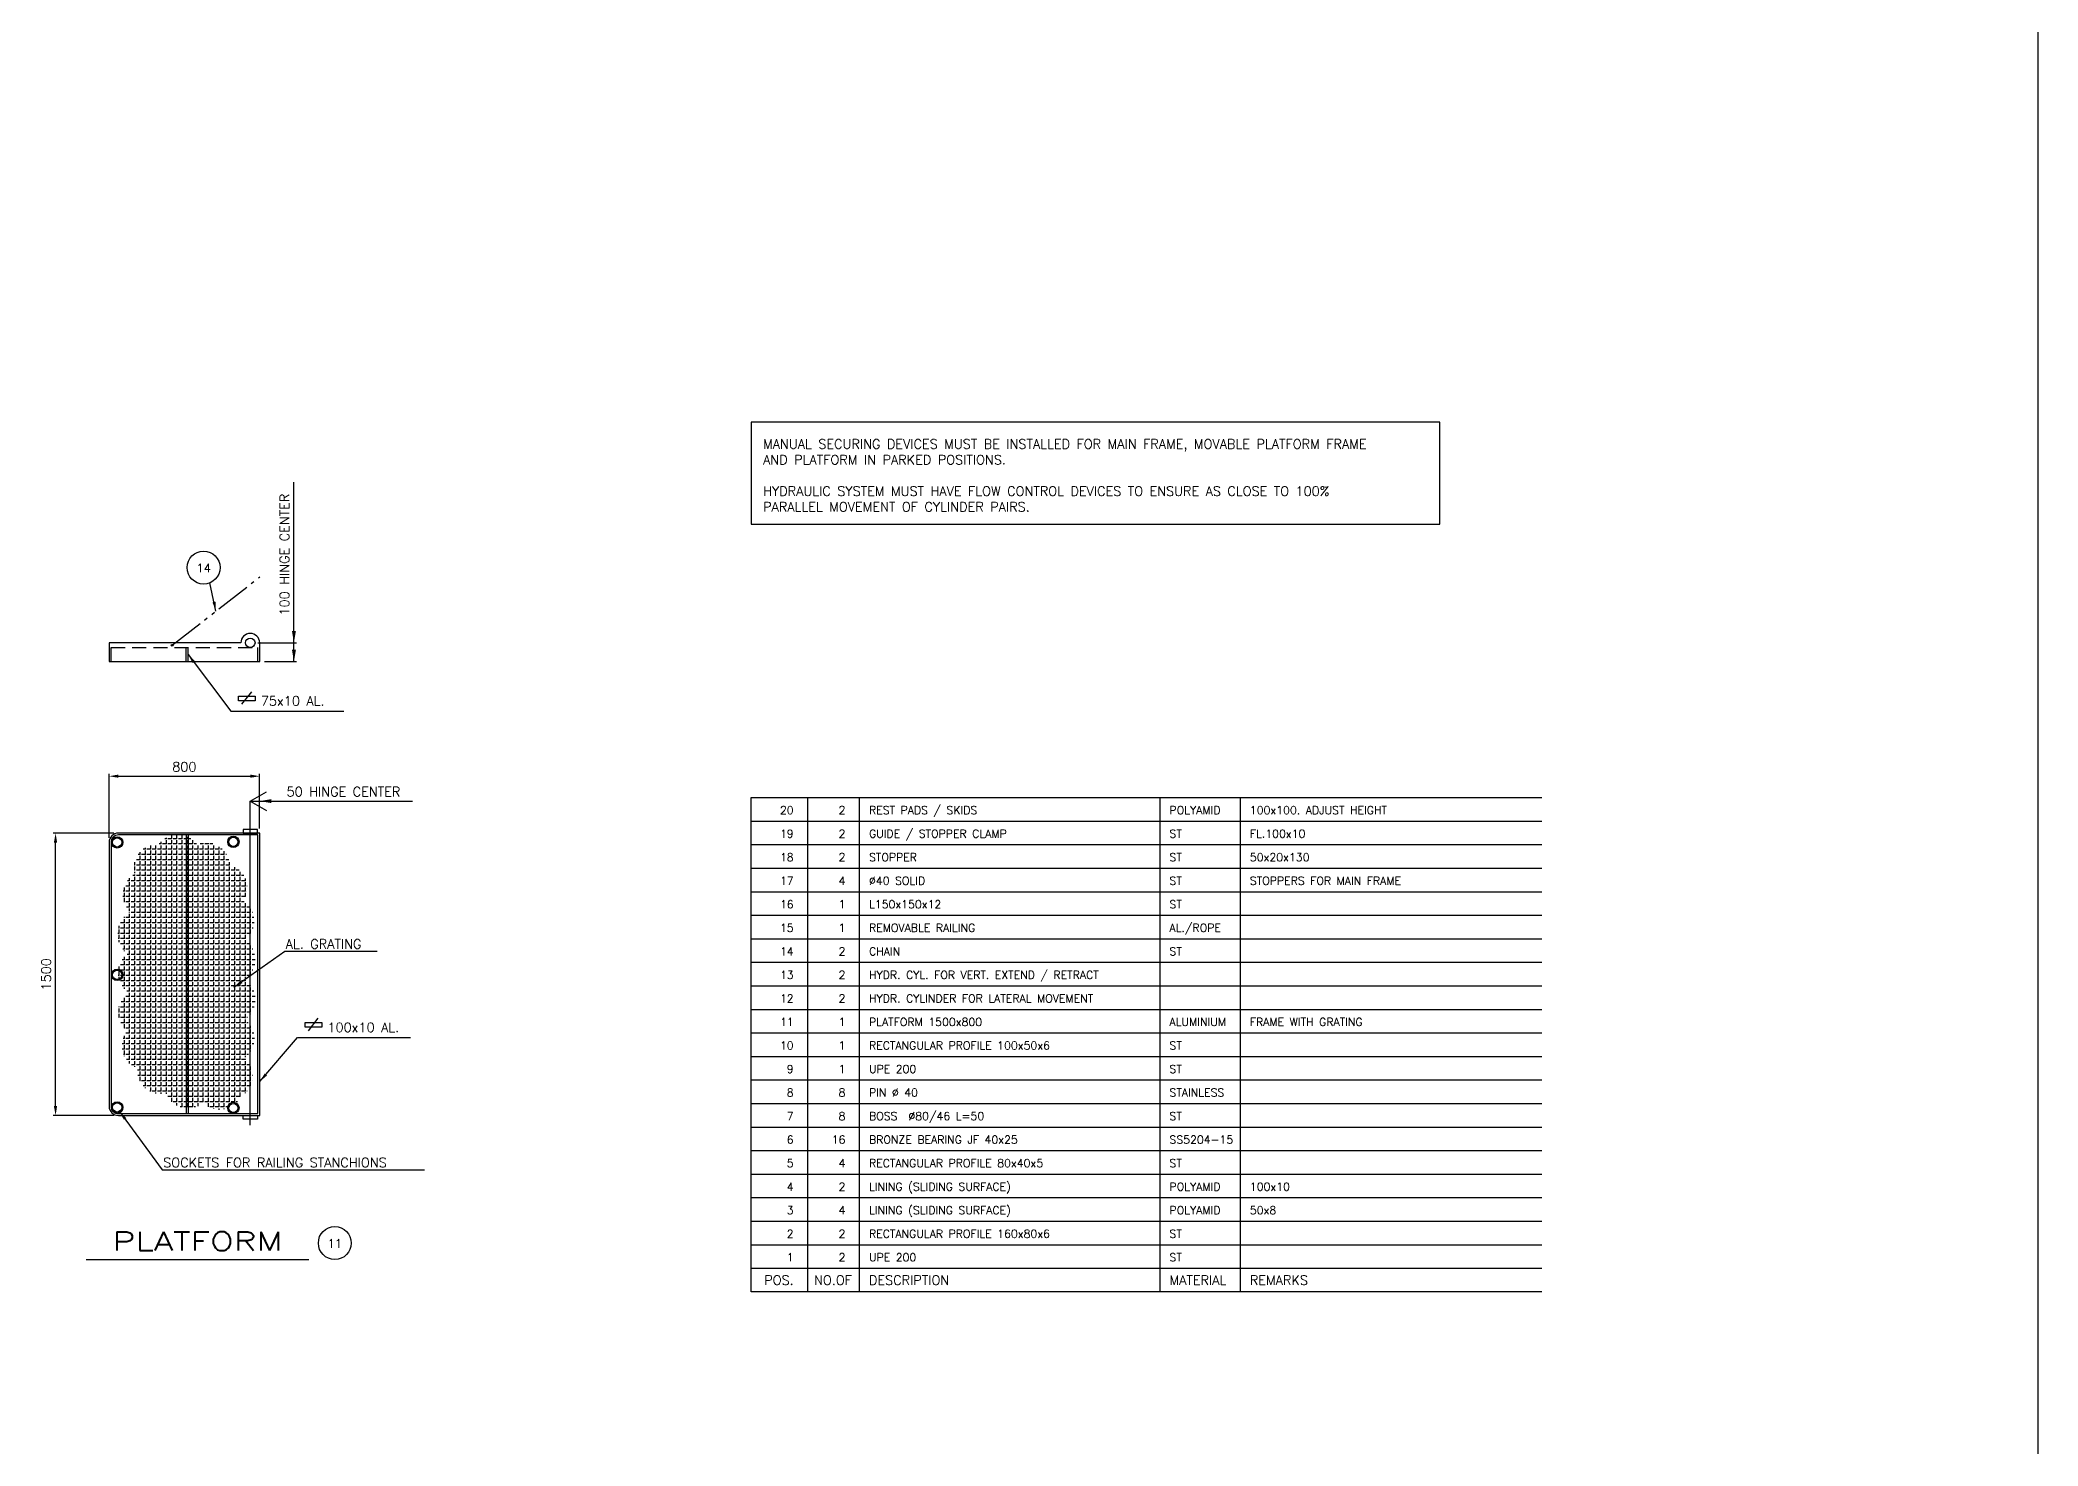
# Model space of a CAD drawing. Extents: x -1361 to 25435, y 363 to 30236.
# Drawn here: x 14332 to 24946, y 7831 to 15300 of the extents above; entities that cross this region are included whole.
import ezdxf
from ezdxf.enums import TextEntityAlignment as Align

# ---------------------------------------------------------------- set-up
doc = ezdxf.new("R2010")
doc.units = 0
doc.header["$LTSCALE"] = 150
doc.linetypes.add('DASHED', pattern=[0.75, 0.5, -0.25])
doc.linetypes.add('PHANTOM', pattern=[2.1, 1.25, -0.2, 0.125, -0.2, 0.125, -0.2])
doc.layers.get('0').update_dxf_attribs({"linetype": 'CONTINUOUS'})
doc.layers.get('DEFPOINTS').update_dxf_attribs({"linetype": 'CONTINUOUS'})
for name, color, linetype in [('POSNR', 2, 'CONTINUOUS'), ('S0CO1', 1, 'CONTINUOUS'), ('S0PH2', 2, 'PHANTOM'), ('S0TX2', 2, 'CONTINUOUS'), ('STKLIST-1', 1, 'CONTINUOUS'), ('STKLIST-2', 2, 'CONTINUOUS'), ('STKLIST-TXT', 2, 'CONTINUOUS')]:
    doc.layers.add(name, color=color, linetype=linetype)
doc.styles.add('ROMANS', font='romans.shx', dxfattribs={"height": 50})
doc.dimstyles.new('MEDIUM', dxfattribs={"dimscale": 0.25, "dimtxt": 2, "dimasz": 2, "dimexe": 50, "dimexo": 100, "dimgap": 100, "dimtad": 1, "dimdsep": 46, "dimtxsty": 'ROMANS', "dimblk1": 'PIL-2', "dimblk2": 'PIL-3', "dimsah": 1, "dimcen": 200, "dimclrd": 1, "dimclre": 1, "dimclrt": 2, "dimazin": 2, "dimtfac": 1, "dimtmove": 0, "dimatfit": 3, "dimldrblk": 'PIL-3', "dimfxl": 1, "dimtvp": 100, "dimtolj": 1, "dimarcsym": 0})
doc.dimstyles.new('SHORT', dxfattribs={"dimscale": 0.25, "dimtxt": 2, "dimasz": 2, "dimexe": 0, "dimexo": 0, "dimgap": 100, "dimtad": 1, "dimdsep": 46, "dimtxsty": 'ROMANS', "dimblk1": 'PIL-1', "dimblk2": 'PIL-2', "dimsah": 1, "dimcen": 200, "dimclrd": 1, "dimclre": 1, "dimclrt": 2, "dimazin": 2, "dimtfac": 1, "dimtmove": 0, "dimatfit": 3, "dimfxl": 1, "dimtvp": 100, "dimtolj": 1, "dimarcsym": 0})
doc.dimstyles.get("Standard").update_dxf_attribs({"dimscale": 25, "dimtxt": 3, "dimasz": 2, "dimexe": 0.5, "dimexo": 1, "dimgap": 1, "dimtad": 1, "dimdsep": 46, "dimtxsty": 'ROMANS', "dimcen": 1.5, "dimclrd": 1, "dimclre": 1, "dimclrt": 2, "dimazin": 2, "dimtfac": 1, "dimtmove": 2, "dimatfit": 3, "dimfxl": 0.5, "dimtvp": 100, "dimtolj": 1, "dimarcsym": 0})

# ---------------------------------------------------------------- blocks, each defined once
blk = doc.blocks.new('Stklis-1')
at = {"layer": 'STKLIST-1'}
blk.add_line((-168, 5), (0, 5), dxfattribs=at)
at = {"layer": 'STKLIST-2'}
for p, q in [((-168, 0), (-168, 5)), ((-156, 0), (-156, 5)), ((-145, 0), (-145, 5)), ((-81.15, 0), (-81.15, 5)), ((-64.07, 0), (-64.07, 5))]:
    blk.add_line(p, q, dxfattribs=at)
at = {"layer": 'STKLIST-TXT', "style": 'ROMANS'}
for p in [(-158.99, 1.48), (-147.99, 1.48)]:
    blk.add_attdef('100', text='', height=1.7, dxfattribs=at).set_placement(p, align=Align.RIGHT)
for tag, p in [('DESCRIPTION', (-142.99, 1.48)), ('MATERIAL', (-79.14, 1.48)), ('REMARKS', (-62.06, 1.48))]:
    blk.add_attdef(tag, p, '', height=1.7, dxfattribs=at)
blk = doc.blocks.new('Stkfot-1')
at = {"layer": 'STKLIST-2'}
for p, q in [((-168, 6), (0, 6)), ((-168, 1), (-168, 6)), ((-156, 1), (-156, 6)), ((-145, 1), (-145, 6)), ((-81.15, 1), (-81.15, 6)), ((-64.07, 1), (-64.07, 6)), ((0, 1), (-168, 1))]:
    blk.add_line(p, q, dxfattribs=at)
at = {"layer": 'STKLIST-TXT', "style": 'ROMANS'}
for tag, p in [('POS', (-158.99, 2.48)), ('NOOF', (-146.6, 2.48))]:
    blk.add_attdef(tag, text='', height=2, dxfattribs=at).set_placement(p, align=Align.RIGHT)
for tag, p in [('DESCRIPTION', (-142.99, 2.48)), ('MATERIAL', (-79.14, 2.48)), ('REMARKS', (-62.06, 2.48))]:
    blk.add_attdef(tag, p, '', height=2, dxfattribs=at)
blk = doc.blocks.new('Dykkerplatt-brett-s')
at = {"color": 0, "linetype": 'DASHED'}
for p, q in [((-740, -100), (-740, 0)), ((40, -100), (40, 0)), ((40, 0), (50, 0)), ((-740, -25), (40, -25)), ((-340, -100), (-340, -25)), ((-330, -100), (-330, -25))]:
    blk.add_line(p, q, dxfattribs=at)
at = {"color": 0, "linetype": 'ByBlock'}
blk.add_lwpolyline([(-50, 0), (-750, 0), (-750, -100), (50, -100), (50, 0)], dxfattribs=at)
for centre, radius in [((0, 0), 25), ((-415, -13), 5)]:
    blk.add_circle(centre, radius, dxfattribs=at)
blk.add_arc((0, 0), 50, 0, 180, dxfattribs=at)
blk = doc.blocks.new('*D51')
at = {"layer": 'DEFPOINTS', "color": 0, "transparency": 16777216}
for p in [(14415, 11087), (14749, 11087), (14749, 9587)]:
    blk.add_point(p, dxfattribs=at)
at = {"layer": 'S0CO1', "color": 1, "lineweight": -2, "transparency": 16777216}
for p, q in [((14724, 11087), (14402, 11087)), ((14415, 9637), (14415, 11037)), ((14724, 9587), (14402, 9587))]:
    blk.add_line(p, q, dxfattribs=at)
at = {"layer": 'S0CO1', "color": 1, "transparency": 16777216}
for points in [[(14406, 11037), (14423, 11037), (14415, 11087)], [(14406, 9637), (14423, 9637), (14415, 9587)]]:
    blk.add_solid(points, dxfattribs=at)
at = {"layer": 'S0CO1', "color": 2, "transparency": 16777216, "insert": (14365, 10337), "char_height": 50, "attachment_point": 5, "rotation": 90, "style": 'ROMANS'}
blk.add_mtext('\\A1;1500', dxfattribs=at)
blk = doc.blocks.new('*D52')
at = {"layer": 'DEFPOINTS', "color": 0, "transparency": 16777216}
for p in [(15499, 11389), (15499, 11087), (14699, 11037)]:
    blk.add_point(p, dxfattribs=at)
at = {"layer": 'S0CO1', "color": 1, "lineweight": -2, "transparency": 16777216}
for p, q in [((14699, 11062), (14699, 11402)), ((14749, 11389), (15449, 11389)), ((15499, 11112), (15499, 11402))]:
    blk.add_line(p, q, dxfattribs=at)
at = {"layer": 'S0CO1', "color": 1, "transparency": 16777216}
for points in [[(14749, 11398), (14749, 11381), (14699, 11389)], [(15449, 11398), (15449, 11381), (15499, 11389)]]:
    blk.add_solid(points, dxfattribs=at)
at = {"layer": 'S0CO1', "color": 2, "transparency": 16777216, "insert": (15099, 11439), "char_height": 50, "attachment_point": 5, "style": 'ROMANS'}
blk.add_mtext('\\A1;800', dxfattribs=at)
blk = doc.blocks.new('PIL-1')
at = {"color": 0, "linetype": 'ByBlock'}
for q in [(173, 100), (173, -100), (546, 0)]:
    blk.add_line((0, 0), q, dxfattribs=at)
blk = doc.blocks.new('PIL-2')
at = {"color": 0, "linetype": 'ByBlock'}
blk.add_line((0, 0), (-250, 0), dxfattribs=at)
blk.add_solid([(-125, 21), (-125, -21), (0, 0)], dxfattribs=at)
blk = doc.blocks.new('*D53')
at = {"layer": 'DEFPOINTS', "color": 0, "transparency": 16777216}
for p in [(15499, 11257), (15449, 11133), (15499, 11133)]:
    blk.add_point(p, dxfattribs=at)
at = {"layer": 'S0CO1', "color": 1, "lineweight": -2, "transparency": 16777216}
for p, q in [((15449, 11257), (15448, 11257)), ((15449, 11133), (15449, 11257)), ((15449, 11257), (15499, 11257)), ((15499, 11133), (15499, 11257)), ((15500, 11257), (16310, 11257))]:
    blk.add_line(p, q, dxfattribs=at)
at = {"layer": 'S0CO1', "color": 1, "lineweight": -2, "transparency": 16777216, "xscale": 0.5, "yscale": 0.5, "zscale": 0.5}
blk.add_blockref('PIL-1', (15449, 11257), dxfattribs=at)
at = {"layer": 'S0CO1', "color": 1, "lineweight": -2, "transparency": 16777216, "xscale": 0.5, "yscale": 0.5, "zscale": 0.5, "rotation": 180}
blk.add_blockref('PIL-2', (15499, 11257), dxfattribs=at)
at = {"layer": 'S0CO1', "color": 2, "transparency": 16777216, "insert": (15944, 11307), "char_height": 50, "attachment_point": 5, "style": 'ROMANS'}
blk.add_mtext('\\A1;50 HINGE CENTER', dxfattribs=at)
blk = doc.blocks.new('POS1')
at = {"layer": 'POSNR'}
blk.add_circle((0, 0), 175, dxfattribs=at)
at = {"layer": 'POSNR', "color": 2, "style": 'ROMANS'}
blk.add_attdef('POS', text='', height=90, dxfattribs=at).set_placement((0, -50), align=Align.CENTER)
blk = doc.blocks.new('FLST-2')
at = {"layer": 'S0TX2', "color": 1}
for p, q in [((-256, 101), (-256, 151)), ((-256, 151), (-81, 151)), ((-81, 101), (-256, 101)), ((-222, 65), (-117, 198)), ((-81, 151), (-81, 101))]:
    blk.add_line(p, q, dxfattribs=at)
at = {"layer": 'S0TX2', "style": 'ROMANS'}
blk.add_attdef('FL.ST', (-20, 50), '', height=100, dxfattribs=at)
blk = doc.blocks.new('PIL-3')
at = {"color": 0, "linetype": 'ByBlock'}
blk.add_line((0, 0), (250, 0), dxfattribs=at)
blk.add_solid([(125, 21), (125, -21), (0, 0)], dxfattribs=at)
blk = doc.blocks.new('*D54')
at = {"layer": 'DEFPOINTS', "color": 0, "transparency": 16777216}
for p in [(15474, 12098), (15499, 11998), (15681, 12098)]:
    blk.add_point(p, dxfattribs=at)
at = {"layer": 'S0CO1', "color": 1, "lineweight": -2, "transparency": 16777216}
for p, q in [((15681, 12098), (15681, 12951)), ((15499, 12098), (15694, 12098)), ((15524, 11998), (15694, 11998)), ((15681, 11998), (15681, 12097))]:
    blk.add_line(p, q, dxfattribs=at)
at = {"layer": 'S0CO1', "color": 1, "lineweight": -2, "transparency": 16777216, "xscale": 0.5, "yscale": 0.5, "zscale": 0.5}
for name, p, rotation in [('PIL-3', (15681, 12098), 90), ('PIL-2', (15681, 11998), 270)]:
    blk.add_blockref(name, p, dxfattribs=dict(at, rotation=rotation))
at = {"layer": 'S0CO1', "color": 2, "transparency": 16777216, "insert": (15631, 12566), "char_height": 50, "attachment_point": 5, "rotation": 90, "style": 'ROMANS'}
blk.add_mtext('\\A1;100 HINGE CENTER', dxfattribs=at)

msp = doc.modelspace()

# ---------------------------------------------------------------- hatches: boundary and pattern name
at = {"layer": 'S0CO1'}
h = msp.add_hatch(dxfattribs=at)
h.set_pattern_fill('ANGLE', color=256, scale=4, angle=90, style=0)
h.set_pattern_definition([(90, (22407.987, 18349.6), (-27.94, 2e-15), [20.32, -7.62]), (180, (22407.987, 18349.6), (-3e-15, -27.94), [20.32, -7.62])])
h.paths.add_polyline_path([(14964.273, 11027.05, 0.52056705), (14837.593, 10868.627, 0.52056705), (14812.257, 10669.014, 0.52056705), (14796.421, 10444.053, 0.52056705), (14805.923, 10238.103, 0.52056705), (14796.421, 10035.322, 0.52056705), (14850.261, 9838.877, 0.52056705), (15002.278, 9705.802, 0.29318859), (15109.322, 9625.735), (15109.322, 11069.837, 0.056891086), (15082.177, 11076.969), (15046.84, 11076.969, 0.202974284)])
h.paths.add_polyline_path([(15109.322, 11069.837), (15109.322, 9625.735, 0.020214883), (15119.322, 9625.421), (15119.322, 11065.434, 0.022087323)])
h.paths.add_polyline_path([(15166.962, 11023.881, 0.129878669), (15119.322, 11065.434), (15119.322, 9625.421, 0.176352087), (15198.633, 9655.107, 0.52056705), (15398.155, 9686.792, 0.152075201), (15449.322, 9741.705), (15449.322, 9851.133, 0.105302849), (15417.157, 9892.741, 0.092041653), (15449.322, 9924.486), (15449.322, 10065.995, 0.084172766), (15420.324, 10095.523, 0.078174028), (15449.322, 10123.468), (15449.322, 10279.864, 0.078174028), (15420.324, 10307.809, 0.078173981), (15449.322, 10335.754), (15449.322, 10492.151, 0.078173981), (15420.324, 10520.096, 0.085821046), (15449.322, 10551.689), (15449.322, 10687.801, 0.109090987), (15410.823, 10726.046, 0.52056705), (15341.148, 10916.154, 0.52056705)])
h.paths.add_polyline_path([(15449.322, 10687.801), (15449.322, 10551.689, 0.293728214)])
h.paths.add_polyline_path([(15449.322, 10492.151), (15449.322, 10335.754, 0.335762167)])
h.paths.add_polyline_path([(15449.322, 10279.864), (15449.322, 10123.468, 0.335762063)])
h.paths.add_polyline_path([(15449.322, 10065.995), (15449.322, 9924.486, 0.31395259)])
h.paths.add_polyline_path([(15449.322, 9851.133), (15449.322, 9741.705, 0.227960489)])

# ---------------------------------------------------------------- linework, layer by layer
at = {"layer": 'S0CO1', "color": 6}
msp.add_line((24945.796, 819.623), (24945.516, 29520.842), dxfattribs=at)
at = {"layer": 'S0CO1'}
for p, q in [((15109.322, 11076.969), (15109.322, 9596.969)), ((15119.322, 11076.969), (15119.322, 9596.969)), ((15449.322, 9535.102), (15449.322, 11132.756))]:
    msp.add_line(p, q, dxfattribs=at)
for points in [[(14749.322, 9586.969), (15499.322, 9586.969), (15499.322, 11086.969), (14749.322, 11086.969, 0.414213562), (14699.322, 11036.969), (14699.322, 9636.969, 0.414213562)], [(14749.322, 9596.969), (15489.322, 9596.969), (15489.322, 11076.969), (14749.322, 11076.969, 0.414213562), (14709.322, 11036.969), (14709.322, 9636.969, 0.414213562)]]:
    msp.add_lwpolyline(points, format="xyb", close=True, dxfattribs=at)
for points in [[(15411.822, 11086.969), (15486.822, 11086.969), (15486.822, 11106.969), (15411.822, 11106.969)], [(15411.822, 9586.969), (15486.822, 9586.969), (15486.822, 9566.969), (15411.822, 9566.969)]]:
    msp.add_lwpolyline(points, close=True, dxfattribs=at)
for centre, radius in [((14742.164, 11037.662), 30.15), ((14742.164, 11037.662), 24.55), ((15359.172, 11040.739), 30.15), ((15359.172, 11040.739), 24.55), ((14742.164, 10333.929), 30.15), ((14742.164, 10333.929), 24.55), ((14742.164, 9630.196), 30.15), ((14742.164, 9630.196), 24.55), ((15359.172, 9627.119), 30.15), ((15359.172, 9627.119), 24.55)]:
    msp.add_circle(centre, radius, dxfattribs=at)
at = {"layer": 'S0PH2'}
msp.add_line((15034.374, 12084.352), (15499.322, 12447.639), dxfattribs=at)
at = {"layer": 'S0TX2', "color": 1}
msp.add_line((15760.681, 8819.768), (14577.883, 8819.768), dxfattribs=at)
msp.add_lwpolyline([(18110.382, 12727.23), (21768.229, 12727.23), (21768.229, 13269.354), (18110.382, 13269.354)], close=True, dxfattribs=at)

# ---------------------------------------------------------------- block references
at = {"layer": 'S0CO1'}
msp.add_blockref('Dykkerplatt-brett-s', (15449.322, 12097.639), dxfattribs=at)
for name, p, xscale, yscale, zscale, values in [('FLST-2', (15515.219, 11739.074), 0.5, 0.5, 0.5, {'FL.ST': '75x10 AL.'}), ('FLST-2', (15869.054, 10005.127), 0.5, 0.5, 0.5, {'FL.ST': '100x10 AL.'}), ('Stkfot-1', (22310.382, 8625.726), 25, 25, 25, {'POS': 'POS.', 'NOOF': 'NO.OF', 'DESCRIPTION': 'DESCRIPTION', 'MATERIAL': 'MATERIAL', 'REMARKS': 'REMARKS'})]:
    msp.add_blockref(name, p, dxfattribs=dict(at, xscale=xscale, yscale=yscale, zscale=zscale)).add_auto_attribs(values)
ref = msp.add_blockref('Stklis-1', (22310.382, 11150.726), dxfattribs=dict(at, xscale=25, yscale=25, zscale=25))
ref.add_attrib('100', '20', dxfattribs={"layer": 'STKLIST-TXT', "height": 42.5, "style": 'ROMANS'}).set_placement((18335.689, 11187.615), align=Align.RIGHT)
ref.add_attrib('100', '2', dxfattribs={"layer": 'STKLIST-TXT', "height": 42.5, "style": 'ROMANS'}).set_placement((18610.689, 11187.615), align=Align.RIGHT)
ref.add_attrib('DESCRIPTION', 'REST PADS / SKIDS', (18735.689, 11187.615), dxfattribs={"layer": 'STKLIST-TXT', "height": 42.5, "style": 'ROMANS'})
ref.add_attrib('MATERIAL', 'POLYAMID', (20331.969, 11187.615), dxfattribs={"layer": 'STKLIST-TXT', "height": 42.5, "style": 'ROMANS'})
ref.add_attrib('REMARKS', '100x100. ADJUST HEIGHT', (20758.911, 11187.615), dxfattribs={"layer": 'STKLIST-TXT', "height": 42.5, "style": 'ROMANS'})
ref = msp.add_blockref('Stklis-1', (22310.382, 11025.726), dxfattribs=dict(at, xscale=25, yscale=25, zscale=25))
ref.add_attrib('100', '19', dxfattribs={"layer": 'STKLIST-TXT', "height": 42.5, "style": 'ROMANS'}).set_placement((18335.689, 11062.615), align=Align.RIGHT)
ref.add_attrib('100', '2', dxfattribs={"layer": 'STKLIST-TXT', "height": 42.5, "style": 'ROMANS'}).set_placement((18610.689, 11062.615), align=Align.RIGHT)
ref.add_attrib('DESCRIPTION', 'GUIDE / STOPPER CLAMP', (18735.689, 11062.615), dxfattribs={"layer": 'STKLIST-TXT', "height": 42.5, "style": 'ROMANS'})
ref.add_attrib('MATERIAL', 'ST', (20331.969, 11062.615), dxfattribs={"layer": 'STKLIST-TXT', "height": 42.5, "style": 'ROMANS'})
ref.add_attrib('REMARKS', 'FL.100x10', (20758.911, 11062.615), dxfattribs={"layer": 'STKLIST-TXT', "height": 42.5, "style": 'ROMANS'})
ref = msp.add_blockref('Stklis-1', (22310.382, 10900.726), dxfattribs=dict(at, xscale=25, yscale=25, zscale=25))
ref.add_attrib('100', '18', dxfattribs={"layer": 'STKLIST-TXT', "height": 42.5, "style": 'ROMANS'}).set_placement((18335.689, 10937.615), align=Align.RIGHT)
ref.add_attrib('100', '2', dxfattribs={"layer": 'STKLIST-TXT', "height": 42.5, "style": 'ROMANS'}).set_placement((18610.689, 10937.615), align=Align.RIGHT)
ref.add_attrib('DESCRIPTION', 'STOPPER', (18735.689, 10937.615), dxfattribs={"layer": 'STKLIST-TXT', "height": 42.5, "style": 'ROMANS'})
ref.add_attrib('MATERIAL', 'ST', (20331.969, 10937.615), dxfattribs={"layer": 'STKLIST-TXT', "height": 42.5, "style": 'ROMANS'})
ref.add_attrib('REMARKS', '50x20x130', (20758.911, 10937.615), dxfattribs={"layer": 'STKLIST-TXT', "height": 42.5, "style": 'ROMANS'})
ref = msp.add_blockref('Stklis-1', (22310.382, 10775.726), dxfattribs=dict(at, xscale=25, yscale=25, zscale=25))
ref.add_attrib('100', '17', dxfattribs={"layer": 'STKLIST-TXT', "height": 42.5, "style": 'ROMANS'}).set_placement((18335.689, 10812.615), align=Align.RIGHT)
ref.add_attrib('100', '4', dxfattribs={"layer": 'STKLIST-TXT', "height": 42.5, "style": 'ROMANS'}).set_placement((18610.689, 10812.615), align=Align.RIGHT)
ref.add_attrib('DESCRIPTION', '%%c40 SOLID', (18735.689, 10812.615), dxfattribs={"layer": 'STKLIST-TXT', "height": 42.5, "style": 'ROMANS'})
ref.add_attrib('MATERIAL', 'ST', (20331.969, 10812.615), dxfattribs={"layer": 'STKLIST-TXT', "height": 42.5, "style": 'ROMANS'})
ref.add_attrib('REMARKS', 'STOPPERS FOR MAIN FRAME', (20758.911, 10812.615), dxfattribs={"layer": 'STKLIST-TXT', "height": 42.5, "style": 'ROMANS'})
ref = msp.add_blockref('Stklis-1', (22310.382, 10650.726), dxfattribs=dict(at, xscale=25, yscale=25, zscale=25))
ref.add_attrib('100', '16', dxfattribs={"layer": 'STKLIST-TXT', "height": 42.5, "style": 'ROMANS'}).set_placement((18335.689, 10687.615), align=Align.RIGHT)
ref.add_attrib('100', '1', dxfattribs={"layer": 'STKLIST-TXT', "height": 42.5, "style": 'ROMANS'}).set_placement((18610.689, 10687.615), align=Align.RIGHT)
ref.add_attrib('DESCRIPTION', 'L150x150x12', (18735.689, 10687.615), dxfattribs={"layer": 'STKLIST-TXT', "height": 42.5, "style": 'ROMANS'})
ref.add_attrib('MATERIAL', 'ST', (20331.969, 10687.615), dxfattribs={"layer": 'STKLIST-TXT', "height": 42.5, "style": 'ROMANS'})
ref = msp.add_blockref('Stklis-1', (22310.382, 10525.726), dxfattribs=dict(at, xscale=25, yscale=25, zscale=25))
ref.add_attrib('100', '15', dxfattribs={"layer": 'STKLIST-TXT', "height": 42.5, "style": 'ROMANS'}).set_placement((18335.689, 10562.615), align=Align.RIGHT)
ref.add_attrib('100', '1', dxfattribs={"layer": 'STKLIST-TXT', "height": 42.5, "style": 'ROMANS'}).set_placement((18610.689, 10562.615), align=Align.RIGHT)
ref.add_attrib('DESCRIPTION', 'REMOVABLE RAILING', (18735.689, 10562.615), dxfattribs={"layer": 'STKLIST-TXT', "height": 42.5, "style": 'ROMANS'})
ref.add_attrib('MATERIAL', 'AL./ROPE', (20331.969, 10562.615), dxfattribs={"layer": 'STKLIST-TXT', "height": 42.5, "style": 'ROMANS'})
ref = msp.add_blockref('Stklis-1', (22310.382, 10400.726), dxfattribs=dict(at, xscale=25, yscale=25, zscale=25))
ref.add_attrib('100', '14', dxfattribs={"layer": 'STKLIST-TXT', "height": 42.5, "style": 'ROMANS'}).set_placement((18335.689, 10437.615), align=Align.RIGHT)
ref.add_attrib('100', '2', dxfattribs={"layer": 'STKLIST-TXT', "height": 42.5, "style": 'ROMANS'}).set_placement((18610.689, 10437.615), align=Align.RIGHT)
ref.add_attrib('DESCRIPTION', 'CHAIN', (18735.689, 10437.615), dxfattribs={"layer": 'STKLIST-TXT', "height": 42.5, "style": 'ROMANS'})
ref.add_attrib('MATERIAL', 'ST', (20331.969, 10437.615), dxfattribs={"layer": 'STKLIST-TXT', "height": 42.5, "style": 'ROMANS'})
ref = msp.add_blockref('Stklis-1', (22310.382, 10275.726), dxfattribs=dict(at, xscale=25, yscale=25, zscale=25))
ref.add_attrib('100', '13', dxfattribs={"layer": 'STKLIST-TXT', "height": 42.5, "style": 'ROMANS'}).set_placement((18335.689, 10312.615), align=Align.RIGHT)
ref.add_attrib('100', '2', dxfattribs={"layer": 'STKLIST-TXT', "height": 42.5, "style": 'ROMANS'}).set_placement((18610.689, 10312.615), align=Align.RIGHT)
ref.add_attrib('DESCRIPTION', 'HYDR. CYL. FOR VERT. EXTEND / RETRACT', (18735.689, 10312.615), dxfattribs={"layer": 'STKLIST-TXT', "height": 42.5, "style": 'ROMANS'})
ref = msp.add_blockref('Stklis-1', (22310.382, 10150.726), dxfattribs=dict(at, xscale=25, yscale=25, zscale=25))
ref.add_attrib('100', '12', dxfattribs={"layer": 'STKLIST-TXT', "height": 42.5, "style": 'ROMANS'}).set_placement((18335.689, 10187.615), align=Align.RIGHT)
ref.add_attrib('100', '2', dxfattribs={"layer": 'STKLIST-TXT', "height": 42.5, "style": 'ROMANS'}).set_placement((18610.689, 10187.615), align=Align.RIGHT)
ref.add_attrib('DESCRIPTION', 'HYDR. CYLINDER FOR LATERAL MOVEMENT', (18735.689, 10187.615), dxfattribs={"layer": 'STKLIST-TXT', "height": 42.5, "style": 'ROMANS'})
ref = msp.add_blockref('Stklis-1', (22310.382, 10025.726), dxfattribs=dict(at, xscale=25, yscale=25, zscale=25))
ref.add_attrib('100', '11', dxfattribs={"layer": 'STKLIST-TXT', "height": 42.5, "style": 'ROMANS'}).set_placement((18335.689, 10062.615), align=Align.RIGHT)
ref.add_attrib('100', '1', dxfattribs={"layer": 'STKLIST-TXT', "height": 42.5, "style": 'ROMANS'}).set_placement((18610.689, 10062.615), align=Align.RIGHT)
ref.add_attrib('DESCRIPTION', 'PLATFORM 1500x800', (18735.689, 10062.615), dxfattribs={"layer": 'STKLIST-TXT', "height": 42.5, "style": 'ROMANS'})
ref.add_attrib('MATERIAL', 'ALUMINIUM', (20331.969, 10062.615), dxfattribs={"layer": 'STKLIST-TXT', "height": 42.5, "style": 'ROMANS'})
ref.add_attrib('REMARKS', 'FRAME WITH GRATING', (20758.911, 10062.615), dxfattribs={"layer": 'STKLIST-TXT', "height": 42.5, "style": 'ROMANS'})
ref = msp.add_blockref('Stklis-1', (22310.382, 9900.726), dxfattribs=dict(at, xscale=25, yscale=25, zscale=25))
ref.add_attrib('100', '10', dxfattribs={"layer": 'STKLIST-TXT', "height": 42.5, "style": 'ROMANS'}).set_placement((18335.689, 9937.615), align=Align.RIGHT)
ref.add_attrib('100', '1', dxfattribs={"layer": 'STKLIST-TXT', "height": 42.5, "style": 'ROMANS'}).set_placement((18610.689, 9937.615), align=Align.RIGHT)
ref.add_attrib('DESCRIPTION', 'RECTANGULAR PROFILE 100x50x6', (18735.689, 9937.615), dxfattribs={"layer": 'STKLIST-TXT', "height": 42.5, "style": 'ROMANS'})
ref.add_attrib('MATERIAL', 'ST', (20331.969, 9937.615), dxfattribs={"layer": 'STKLIST-TXT', "height": 42.5, "style": 'ROMANS'})
ref = msp.add_blockref('Stklis-1', (22310.382, 9775.726), dxfattribs=dict(at, xscale=25, yscale=25, zscale=25))
ref.add_attrib('100', '9', dxfattribs={"layer": 'STKLIST-TXT', "height": 42.5, "style": 'ROMANS'}).set_placement((18335.689, 9812.615), align=Align.RIGHT)
ref.add_attrib('100', '1', dxfattribs={"layer": 'STKLIST-TXT', "height": 42.5, "style": 'ROMANS'}).set_placement((18610.689, 9812.615), align=Align.RIGHT)
ref.add_attrib('DESCRIPTION', 'UPE 200', (18735.689, 9812.615), dxfattribs={"layer": 'STKLIST-TXT', "height": 42.5, "style": 'ROMANS'})
ref.add_attrib('MATERIAL', 'ST', (20331.969, 9812.615), dxfattribs={"layer": 'STKLIST-TXT', "height": 42.5, "style": 'ROMANS'})
ref = msp.add_blockref('Stklis-1', (22310.382, 9650.726), dxfattribs=dict(at, xscale=25, yscale=25, zscale=25))
ref.add_attrib('100', '8', dxfattribs={"layer": 'STKLIST-TXT', "height": 42.5, "style": 'ROMANS'}).set_placement((18335.689, 9687.615), align=Align.RIGHT)
ref.add_attrib('100', '8', dxfattribs={"layer": 'STKLIST-TXT', "height": 42.5, "style": 'ROMANS'}).set_placement((18610.689, 9687.615), align=Align.RIGHT)
ref.add_attrib('DESCRIPTION', 'PIN %%C 40', (18735.689, 9687.615), dxfattribs={"layer": 'STKLIST-TXT', "height": 42.5, "style": 'ROMANS'})
ref.add_attrib('MATERIAL', 'STAINLESS', (20331.969, 9687.615), dxfattribs={"layer": 'STKLIST-TXT', "height": 42.5, "style": 'ROMANS'})
ref = msp.add_blockref('Stklis-1', (22310.382, 9525.726), dxfattribs=dict(at, xscale=25, yscale=25, zscale=25))
ref.add_attrib('100', '7', dxfattribs={"layer": 'STKLIST-TXT', "height": 42.5, "style": 'ROMANS'}).set_placement((18335.689, 9562.615), align=Align.RIGHT)
ref.add_attrib('100', '8', dxfattribs={"layer": 'STKLIST-TXT', "height": 42.5, "style": 'ROMANS'}).set_placement((18610.689, 9562.615), align=Align.RIGHT)
ref.add_attrib('DESCRIPTION', 'BOSS  %%c80/46 L=50', (18735.689, 9562.615), dxfattribs={"layer": 'STKLIST-TXT', "height": 42.5, "style": 'ROMANS'})
ref.add_attrib('MATERIAL', 'ST', (20331.969, 9562.615), dxfattribs={"layer": 'STKLIST-TXT', "height": 42.5, "style": 'ROMANS'})
ref = msp.add_blockref('Stklis-1', (22310.382, 9400.726), dxfattribs=dict(at, xscale=25, yscale=25, zscale=25))
ref.add_attrib('100', '6', dxfattribs={"layer": 'STKLIST-TXT', "height": 42.5, "style": 'ROMANS'}).set_placement((18335.689, 9437.615), align=Align.RIGHT)
ref.add_attrib('100', '16', dxfattribs={"layer": 'STKLIST-TXT', "height": 42.5, "style": 'ROMANS'}).set_placement((18610.689, 9437.615), align=Align.RIGHT)
ref.add_attrib('DESCRIPTION', 'BRONZE BEARING JF 40x25', (18735.689, 9437.615), dxfattribs={"layer": 'STKLIST-TXT', "height": 42.5, "style": 'ROMANS'})
ref.add_attrib('MATERIAL', 'SS5204-15', (20331.969, 9437.615), dxfattribs={"layer": 'STKLIST-TXT', "height": 42.5, "style": 'ROMANS'})
ref = msp.add_blockref('Stklis-1', (22310.382, 9275.726), dxfattribs=dict(at, xscale=25, yscale=25, zscale=25))
ref.add_attrib('100', '5', dxfattribs={"layer": 'STKLIST-TXT', "height": 42.5, "style": 'ROMANS'}).set_placement((18335.689, 9312.615), align=Align.RIGHT)
ref.add_attrib('100', '4', dxfattribs={"layer": 'STKLIST-TXT', "height": 42.5, "style": 'ROMANS'}).set_placement((18610.689, 9312.615), align=Align.RIGHT)
ref.add_attrib('DESCRIPTION', 'RECTANGULAR PROFILE 80x40x5', (18735.689, 9312.615), dxfattribs={"layer": 'STKLIST-TXT', "height": 42.5, "style": 'ROMANS'})
ref.add_attrib('MATERIAL', 'ST', (20331.969, 9312.615), dxfattribs={"layer": 'STKLIST-TXT', "height": 42.5, "style": 'ROMANS'})
ref = msp.add_blockref('Stklis-1', (22310.382, 9150.726), dxfattribs=dict(at, xscale=25, yscale=25, zscale=25))
ref.add_attrib('100', '4', dxfattribs={"layer": 'STKLIST-TXT', "height": 42.5, "style": 'ROMANS'}).set_placement((18335.689, 9187.615), align=Align.RIGHT)
ref.add_attrib('100', '2', dxfattribs={"layer": 'STKLIST-TXT', "height": 42.5, "style": 'ROMANS'}).set_placement((18610.689, 9187.615), align=Align.RIGHT)
ref.add_attrib('DESCRIPTION', 'LINING (SLIDING SURFACE)', (18735.689, 9187.615), dxfattribs={"layer": 'STKLIST-TXT', "height": 42.5, "style": 'ROMANS'})
ref.add_attrib('MATERIAL', 'POLYAMID', (20331.969, 9187.615), dxfattribs={"layer": 'STKLIST-TXT', "height": 42.5, "style": 'ROMANS'})
ref.add_attrib('REMARKS', '100x10', (20758.911, 9187.615), dxfattribs={"layer": 'STKLIST-TXT', "height": 42.5, "style": 'ROMANS'})
ref = msp.add_blockref('Stklis-1', (22310.382, 9025.726), dxfattribs=dict(at, xscale=25, yscale=25, zscale=25))
ref.add_attrib('100', '3', dxfattribs={"layer": 'STKLIST-TXT', "height": 42.5, "style": 'ROMANS'}).set_placement((18335.689, 9062.615), align=Align.RIGHT)
ref.add_attrib('100', '4', dxfattribs={"layer": 'STKLIST-TXT', "height": 42.5, "style": 'ROMANS'}).set_placement((18610.689, 9062.615), align=Align.RIGHT)
ref.add_attrib('DESCRIPTION', 'LINING (SLIDING SURFACE)', (18735.689, 9062.615), dxfattribs={"layer": 'STKLIST-TXT', "height": 42.5, "style": 'ROMANS'})
ref.add_attrib('MATERIAL', 'POLYAMID', (20331.969, 9062.615), dxfattribs={"layer": 'STKLIST-TXT', "height": 42.5, "style": 'ROMANS'})
ref.add_attrib('REMARKS', '50x8', (20758.911, 9062.615), dxfattribs={"layer": 'STKLIST-TXT', "height": 42.5, "style": 'ROMANS'})
ref = msp.add_blockref('Stklis-1', (22310.382, 8900.726), dxfattribs=dict(at, xscale=25, yscale=25, zscale=25))
ref.add_attrib('100', '2', dxfattribs={"layer": 'STKLIST-TXT', "height": 42.5, "style": 'ROMANS'}).set_placement((18335.689, 8937.615), align=Align.RIGHT)
ref.add_attrib('100', '2', dxfattribs={"layer": 'STKLIST-TXT', "height": 42.5, "style": 'ROMANS'}).set_placement((18610.689, 8937.615), align=Align.RIGHT)
ref.add_attrib('DESCRIPTION', 'RECTANGULAR PROFILE 160x80x6', (18735.689, 8937.615), dxfattribs={"layer": 'STKLIST-TXT', "height": 42.5, "style": 'ROMANS'})
ref.add_attrib('MATERIAL', 'ST', (20331.969, 8937.615), dxfattribs={"layer": 'STKLIST-TXT', "height": 42.5, "style": 'ROMANS'})
ref = msp.add_blockref('Stklis-1', (22310.382, 8775.726), dxfattribs=dict(at, xscale=25, yscale=25, zscale=25))
ref.add_attrib('100', '1', dxfattribs={"layer": 'STKLIST-TXT', "height": 42.5, "style": 'ROMANS'}).set_placement((18335.689, 8812.615), align=Align.RIGHT)
ref.add_attrib('100', '2', dxfattribs={"layer": 'STKLIST-TXT', "height": 42.5, "style": 'ROMANS'}).set_placement((18610.689, 8812.615), align=Align.RIGHT)
ref.add_attrib('DESCRIPTION', 'UPE 200', (18735.689, 8812.615), dxfattribs={"layer": 'STKLIST-TXT', "height": 42.5, "style": 'ROMANS'})
ref.add_attrib('MATERIAL', 'ST', (20331.969, 8812.615), dxfattribs={"layer": 'STKLIST-TXT', "height": 42.5, "style": 'ROMANS'})
at = {"layer": 'S0TX2'}
ref = msp.add_blockref('POS1', (15201.35, 12497.164), dxfattribs=dict(at, xscale=0.5, yscale=0.5, zscale=0.5))
ref.add_attrib('POS', '14', dxfattribs={"layer": 'POSNR', "height": 45, "style": 'ROMANS'}).set_placement((15201.35, 12472.164), align=Align.CENTER)
ref = msp.add_blockref('POS1', (15898.23, 8909.773), dxfattribs=dict(at, xscale=0.5, yscale=0.5, zscale=0.5))
ref.add_attrib('POS', '11', dxfattribs={"layer": 'POSNR', "height": 45, "style": 'ROMANS'}).set_placement((15898.23, 8884.773), align=Align.CENTER)

# ---------------------------------------------------------------- texts
at = {"layer": 'S0TX2', "style": 'ROMANS'}
for s, p in [('AL. GRATING', (15637.074, 10473.031)), ('SOCKETS FOR RAILING STANCHIONS', (14986.821, 9312.051))]:
    msp.add_text(s, height=50, dxfattribs=at).set_placement(p)
at = {"layer": 'S0TX2', "color": 4, "style": 'ROMANS', "width": 1.35}
msp.add_text('PLATFORM', height=99.4, dxfattribs=at).set_placement((15169.282, 8918.963), align=Align.MIDDLE)
at = {"layer": 'S0TX2', "insert": (18173.118, 13178.562), "char_height": 50, "width": 3545.49195, "attachment_point": 1, "style": 'ROMANS'}
msp.add_mtext('MANUAL SECURING DEVICES MUST BE INSTALLED FOR MAIN FRAME, MOVABLE PLATFORM FRAME AND PLATFORM IN PARKED POSITIONS.\\P\\PHYDRAULIC SYSTEM MUST HAVE FLOW CONTROL DEVICES TO ENSURE AS CLOSE TO 100% PARALLEL MOVEMENT OF CYLINDER PAIRS.', dxfattribs=at)

# ---------------------------------------------------------------- dimensions: what is measured, and where the dimension line sits
at = {"layer": 'S0CO1'}
dim = msp.add_linear_dim(base=(15681.198, 12097.639), p1=(15499.322, 11997.639), p2=(15474.322, 12097.639), angle=90, text='<> HINGE CENTER', dimstyle='MEDIUM', dxfattribs=at)
dim.commit()
dim.dimension.update_dxf_attribs({"geometry": '*D54', "text_midpoint": (15681.198, 12565.74), "dimtype": 160})
dim = msp.add_linear_dim(base=(15499.322, 11389.405), p1=(14699.322, 11036.969), p2=(15499.322, 11086.969), dimstyle='STANDARD', dxfattribs=at)
dim.commit()
dim.dimension.update_dxf_attribs({"geometry": '*D52', "text_midpoint": (15099.322, 11439.405)})
dim = msp.add_linear_dim(base=(15499.322, 11256.937), p1=(15449.322, 11132.756), p2=(15499.322, 11132.756), text='<> HINGE CENTER', dimstyle='SHORT', dxfattribs=at)
dim.commit()
dim.dimension.update_dxf_attribs({"geometry": '*D53', "text_midpoint": (15944.241, 11256.937), "dimtype": 160})
dim = msp.add_linear_dim(base=(14414.731, 11086.969), p1=(14749.322, 9586.969), p2=(14749.322, 11086.969), angle=90, dimstyle='STANDARD', dxfattribs=at)
dim.commit()
dim.dimension.update_dxf_attribs({"geometry": '*D51', "text_midpoint": (14364.731, 10336.969)})

# ---------------------------------------------------------------- leaders
for points in [[(15266.848, 12265.995), (15234.204, 12416.066)], [(15119.322, 12035.139), (15346.488, 11735.307), (15946.634, 11735.307)], [(15361.878, 10268.127), (15632.185, 10459.711), (16123.011, 10459.711)], [(15499.322, 9767), (15700.322, 10001.359), (16300.469, 10001.359)], [(14754.691, 9609.082), (14981.932, 9298.732), (16374.298, 9298.732)]]:
    msp.add_leader(points, dimstyle='STANDARD', override={"dimgap": 1, "dimtad": 0}, dxfattribs=at)

doc.saveas('drawing.dxf')
